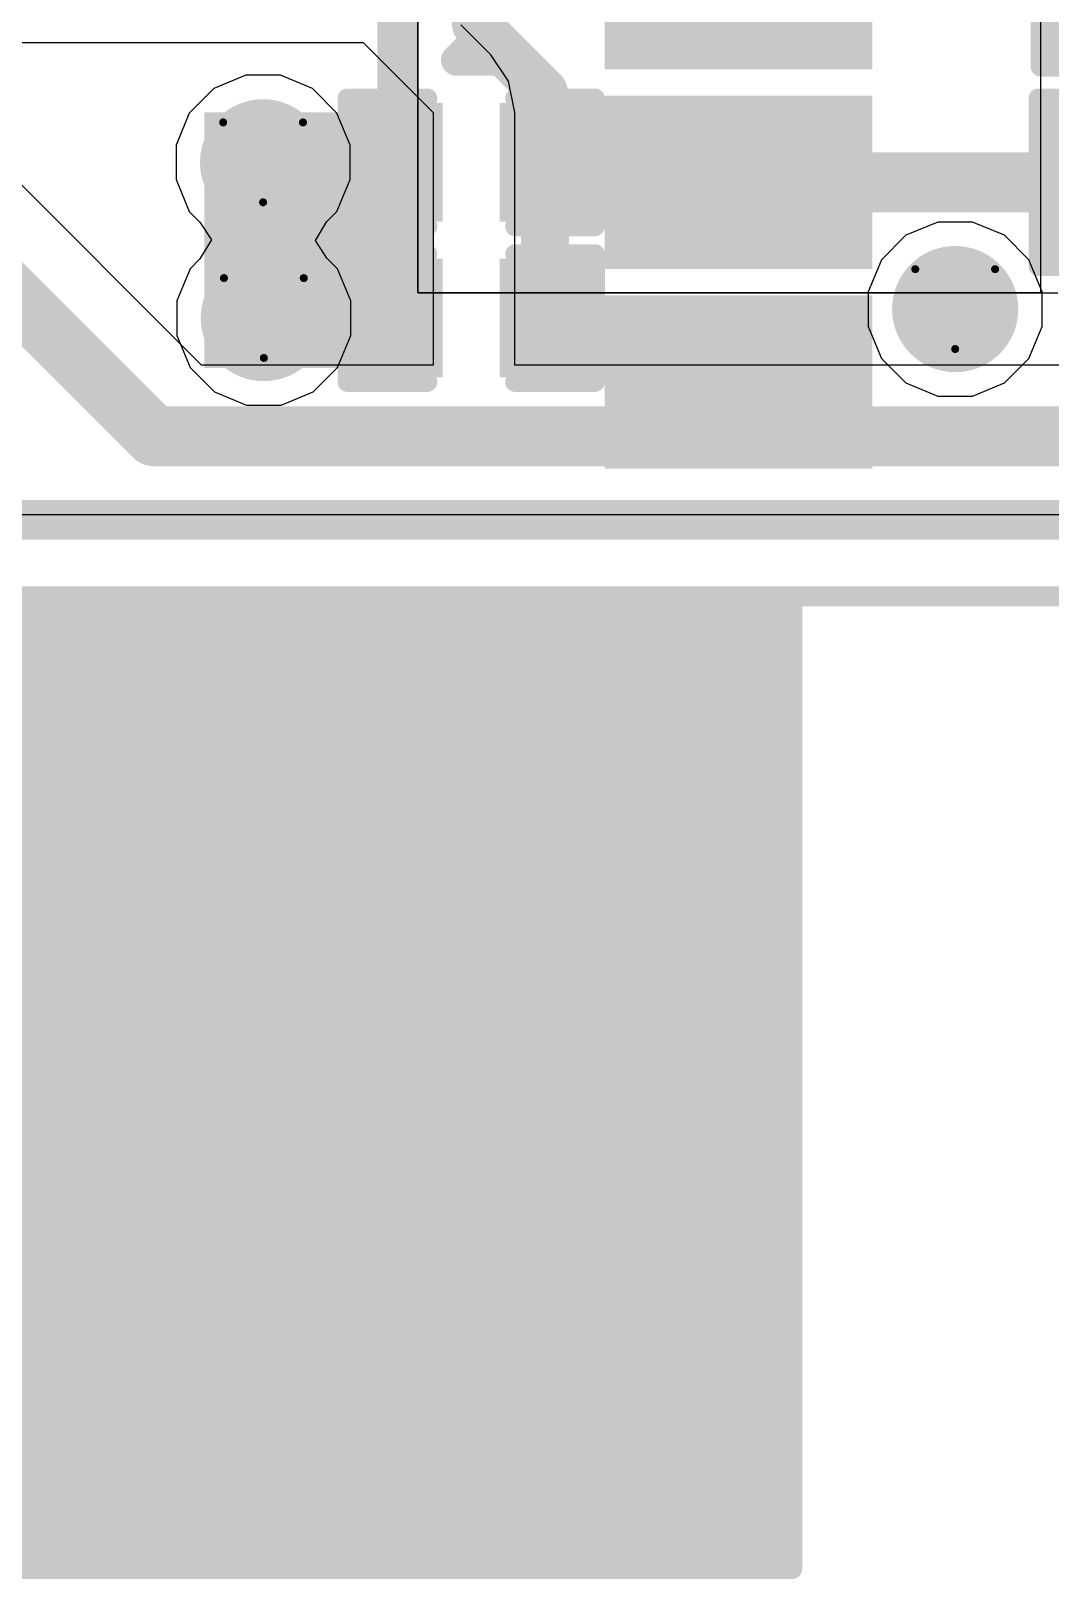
# Model space of a CAD drawing. Header units: inches. Extents: x -6 to 385, y -2 to 102.
# Drawn here: x 46.72 to 53.2, y 0.06 to 9.91 of the extents above; entities that cross this region are included whole.
import ezdxf

# ---------------------------------------------------------------- set-up
doc = ezdxf.new("R2010")
doc.units = ezdxf.units.IN
for name, color, linetype in [('Board outline', 216, 'Continuous'), ('Bottom Layer', 5, 'Continuous'), ('Bottom Overlay', 54, 'Continuous'), ('Bottom Paste', 16, 'Continuous'), ('Bottom Solder', 6, 'Continuous'), ('Drill Drawing', 1, 'Continuous'), ('Keep-Out Layer', 6, 'Continuous'), ('Layer 1', 16, 'Continuous'), ('Layer 2', 76, 'Continuous'), ('Top Layer', 1, 'Continuous'), ('Top Overlay', 2, 'Continuous'), ('Top Paste', 8, 'Continuous'), ('Top Solder', 216, 'Continuous'), ('Via Holes', 16, 'Continuous')]:
    doc.layers.add(name, color=color, linetype=linetype)

# ---------------------------------------------------------------- blocks, each defined once
blk = doc.blocks.new('FH12_40S_0_5SH_55__4')
at = {"layer": 'Top Overlay'}
for points in [[(-9.78039954, 2.4892, 0.1999996, 0.1999996, 0), (-9.93279954, 2.6416, 0.1999996, 0.1999996, 0)], [(-9.62799954, 2.6416, 0.1999996, 0.1999996, 0), (-9.93279954, 2.6416, 0.1999996, 0.1999996, 0)], [(-9.62799954, 2.6416, 0.1999996, 0.1999996, 0), (-9.78039954, 2.4892, 0.1999996, 0.1999996, 0)]]:
    blk.add_lwpolyline(points, format="xyseb", dxfattribs=at)
for points in [[(-9.982799439999999, 2.6416, 0.0999998, 0.0999998, 1), (-9.88279964, 2.6416, 0.0999998, 0.0999998, 1)], [(-9.982799439999999, 2.6416, 0.0999998, 0.0999998, 1), (-9.88279964, 2.6416, 0.0999998, 0.0999998, 1)], [(-9.67799944, 2.6416, 0.0999998, 0.0999998, 1), (-9.57799964, 2.6416, 0.0999998, 0.0999998, 1)], [(-9.67799944, 2.6416, 0.0999998, 0.0999998, 1), (-9.57799964, 2.6416, 0.0999998, 0.0999998, 1)], [(-9.83039944, 2.4892, 0.0999998, 0.0999998, 1), (-9.73039964, 2.4892, 0.0999998, 0.0999998, 1)], [(-9.83039944, 2.4892, 0.0999998, 0.0999998, 1), (-9.73039964, 2.4892, 0.0999998, 0.0999998, 1)]]:
    blk.add_lwpolyline(points, format="xyseb", close=True, dxfattribs=at)
blk = doc.blocks.new('C___0402_47')
at = {"layer": 'Top Layer'}
for points in [[(-0.6985, -0.3175), (-0.6985, 0.3175), (-0.2412999999999999, 0.3175), (-0.2413, -0.3175)], [(0.2412999999999999, -0.3175), (0.2413, 0.3175), (0.6985, 0.3175), (0.6985, -0.3175)]]:
    blk.add_hatch(color=1, dxfattribs=at).paths.add_polyline_path(points)
at = {"layer": 'Top Paste'}
for points in [[(-0.6985, -0.3175), (-0.6985, 0.3175), (-0.2412999999999999, 0.3175), (-0.2413, -0.3175)], [(0.2412999999999999, -0.3175), (0.2413, 0.3175), (0.6985, 0.3175), (0.6985, -0.3175)]]:
    blk.add_hatch(color=8, dxfattribs=at).paths.add_polyline_path(points)
at = {"layer": 'Top Solder'}
for points in [[(-0.7584998799999999, -0.37749988), (-0.7584998799999999, 0.37749988), (-0.18130012, 0.37749988), (-0.18130012, -0.37749988)], [(0.18130012, -0.37749988), (0.18130012, 0.37749988), (0.7584998799999999, 0.37749988), (0.7584998799999999, -0.37749988)]]:
    blk.add_hatch(color=216, dxfattribs=at).paths.add_polyline_path(points)
at = {"layer": 'Top Overlay'}
for points in [[(-0.7874, 0.4064, 0.127, 0.127, 0), (-0.7874, -0.4064, 0.127, 0.127, 0)], [(-0.2794, 0.4064, 0.127, 0.127, 0), (-0.7874, 0.4064, 0.127, 0.127, 0)], [(0.7874, 0.4064, 0.127, 0.127, 0), (0.2794, 0.4064, 0.127, 0.127, 0)], [(0.7874, 0.4064, 0.127, 0.127, 0), (0.7874, -0.4064, 0.127, 0.127, 0)], [(-0.2794, -0.4064, 0.127, 0.127, 0), (-0.7874, -0.4064, 0.127, 0.127, 0)], [(0.7874, -0.4064, 0.127, 0.127, 0), (0.2794, -0.4064, 0.127, 0.127, 0)]]:
    blk.add_lwpolyline(points, format="xyseb", dxfattribs=at)
for points in [[(-0.8191499999999999, 0.4064, 0.0635, 0.0635, 1), (-0.7556499999999999, 0.4064, 0.0635, 0.0635, 1)], [(-0.8191499999999999, 0.4064, 0.0635, 0.0635, 1), (-0.7556499999999999, 0.4064, 0.0635, 0.0635, 1)], [(-0.31115, 0.4064, 0.0635, 0.0635, 1), (-0.24765, 0.4064, 0.0635, 0.0635, 1)], [(0.24765, 0.4064, 0.0635, 0.0635, 1), (0.31115, 0.4064, 0.0635, 0.0635, 1)], [(0.7556499999999999, 0.4064, 0.0635, 0.0635, 1), (0.8191499999999999, 0.4064, 0.0635, 0.0635, 1)], [(0.7556499999999999, 0.4064, 0.0635, 0.0635, 1), (0.8191499999999999, 0.4064, 0.0635, 0.0635, 1)], [(-0.8191499999999999, -0.4064, 0.0635, 0.0635, 1), (-0.7556499999999999, -0.4064, 0.0635, 0.0635, 1)], [(-0.8191499999999999, -0.4064, 0.0635, 0.0635, 1), (-0.7556499999999999, -0.4064, 0.0635, 0.0635, 1)], [(-0.31115, -0.4064, 0.0635, 0.0635, 1), (-0.24765, -0.4064, 0.0635, 0.0635, 1)], [(0.24765, -0.4064, 0.0635, 0.0635, 1), (0.31115, -0.4064, 0.0635, 0.0635, 1)], [(0.7556499999999999, -0.4064, 0.0635, 0.0635, 1), (0.8191499999999999, -0.4064, 0.0635, 0.0635, 1)], [(0.7556499999999999, -0.4064, 0.0635, 0.0635, 1), (0.8191499999999999, -0.4064, 0.0635, 0.0635, 1)]]:
    blk.add_lwpolyline(points, format="xyseb", close=True, dxfattribs=at)
blk = doc.blocks.new('C___0402_48')
at = {"layer": 'Top Layer'}
for points in [[(-0.6985, -0.3175), (-0.6985, 0.3175), (-0.2412999999999999, 0.3175), (-0.2413, -0.3175)], [(0.2412999999999999, -0.3175), (0.2413, 0.3175), (0.6985, 0.3175), (0.6985, -0.3175)]]:
    blk.add_hatch(color=1, dxfattribs=at).paths.add_polyline_path(points)
at = {"layer": 'Top Paste'}
for points in [[(-0.6985, -0.3175), (-0.6985, 0.3175), (-0.2412999999999999, 0.3175), (-0.2413, -0.3175)], [(0.2412999999999999, -0.3175), (0.2413, 0.3175), (0.6985, 0.3175), (0.6985, -0.3175)]]:
    blk.add_hatch(color=8, dxfattribs=at).paths.add_polyline_path(points)
at = {"layer": 'Top Solder'}
for points in [[(-0.7584998799999999, -0.37749988), (-0.7584998799999999, 0.37749988), (-0.18130012, 0.37749988), (-0.18130012, -0.37749988)], [(0.18130012, -0.37749988), (0.18130012, 0.37749988), (0.7584998799999999, 0.37749988), (0.7584998799999999, -0.37749988)]]:
    blk.add_hatch(color=216, dxfattribs=at).paths.add_polyline_path(points)
at = {"layer": 'Top Overlay'}
for points in [[(-0.2794, 0.4064, 0.127, 0.127, 0), (-0.7874, 0.4064, 0.127, 0.127, 0)], [(-0.7874, 0.4064, 0.127, 0.127, 0), (-0.7874, -0.4064, 0.127, 0.127, 0)], [(0.7874, 0.4064, 0.127, 0.127, 0), (0.2794, 0.4064, 0.127, 0.127, 0)], [(0.7874, 0.4064, 0.127, 0.127, 0), (0.7874, -0.4064, 0.127, 0.127, 0)], [(-0.2794, -0.4064, 0.127, 0.127, 0), (-0.7874, -0.4064, 0.127, 0.127, 0)], [(0.7874, -0.4064, 0.127, 0.127, 0), (0.2794, -0.4064, 0.127, 0.127, 0)]]:
    blk.add_lwpolyline(points, format="xyseb", dxfattribs=at)
for points in [[(-0.8191499999999999, 0.4064, 0.0635, 0.0635, 1), (-0.7556499999999999, 0.4064, 0.0635, 0.0635, 1)], [(-0.8191499999999999, 0.4064, 0.0635, 0.0635, 1), (-0.7556499999999999, 0.4064, 0.0635, 0.0635, 1)], [(-0.31115, 0.4064, 0.0635, 0.0635, 1), (-0.24765, 0.4064, 0.0635, 0.0635, 1)], [(0.24765, 0.4064, 0.0635, 0.0635, 1), (0.31115, 0.4064, 0.0635, 0.0635, 1)], [(0.7556499999999999, 0.4064, 0.0635, 0.0635, 1), (0.8191499999999999, 0.4064, 0.0635, 0.0635, 1)], [(0.7556499999999999, 0.4064, 0.0635, 0.0635, 1), (0.8191499999999999, 0.4064, 0.0635, 0.0635, 1)], [(-0.8191499999999999, -0.4064, 0.0635, 0.0635, 1), (-0.7556499999999999, -0.4064, 0.0635, 0.0635, 1)], [(-0.8191499999999999, -0.4064, 0.0635, 0.0635, 1), (-0.7556499999999999, -0.4064, 0.0635, 0.0635, 1)], [(-0.31115, -0.4064, 0.0635, 0.0635, 1), (-0.24765, -0.4064, 0.0635, 0.0635, 1)], [(0.24765, -0.4064, 0.0635, 0.0635, 1), (0.31115, -0.4064, 0.0635, 0.0635, 1)], [(0.7556499999999999, -0.4064, 0.0635, 0.0635, 1), (0.8191499999999999, -0.4064, 0.0635, 0.0635, 1)], [(0.7556499999999999, -0.4064, 0.0635, 0.0635, 1), (0.8191499999999999, -0.4064, 0.0635, 0.0635, 1)]]:
    blk.add_lwpolyline(points, format="xyseb", close=True, dxfattribs=at)
blk = doc.blocks.new('38_SMD_M______B_80')
at = {"layer": 'Bottom Layer'}
for points in [[(8.00000051, -5.88999965), (9.500000049999999, -5.88999965), (9.500000049999999, -6.790000389999999), (8.00000051, -6.790000389999999)], [(8.00000051, -7.15999965), (9.500000049999999, -7.15999965), (9.500000049999999, -8.060000389999999), (8.00000051, -8.060000389999999)], [(8.00000051, -8.42999965), (9.500000049999999, -8.42999965), (9.500000049999999, -9.330000389999999), (8.00000051, -9.330000389999999)]]:
    blk.add_hatch(color=5, dxfattribs=at).paths.add_polyline_path(points)
at = {"layer": 'Bottom Overlay'}
for points in [[(4.52118222, -13.20791618), (4.52118222, -15.74791618), (5.054582219999999, -15.74791618), (5.054582219999999, -13.20791618)], [(4.52120254, -13.7414), (7.06120254, -13.7414), (7.06120254, -13.208), (4.52120254, -13.208)], [(6.52779492, -13.20791618), (6.52779492, -15.74791618), (7.06119492, -15.74791618), (7.06119492, -13.20791618)], [(2.51458222, -15.74799492), (5.054582219999999, -15.74799492), (5.054582219999999, -15.21459492), (2.51458222, -15.21459492)]]:
    blk.add_hatch(color=54, dxfattribs=at).paths.add_polyline_path(points)
at = {"layer": 'Bottom Paste'}
for points in [[(8.00000051, -5.88999965), (9.500000049999999, -5.88999965), (9.500000049999999, -6.790000389999999), (8.00000051, -6.790000389999999)], [(8.00000051, -7.15999965), (9.500000049999999, -7.15999965), (9.500000049999999, -8.060000389999999), (8.00000051, -8.060000389999999)], [(8.00000051, -8.42999965), (9.500000049999999, -8.42999965), (9.500000049999999, -9.330000389999999), (8.00000051, -9.330000389999999)]]:
    blk.add_hatch(color=16, dxfattribs=at).paths.add_polyline_path(points)
at = {"layer": 'Bottom Solder'}
for points in [[(7.89840051, -5.78839965), (9.601600049999998, -5.78839965), (9.601600049999998, -6.89160039), (7.89840051, -6.89160039)], [(7.89840051, -7.058399649999999), (9.601600049999998, -7.058399649999999), (9.601600049999998, -8.161600389999998), (7.89840051, -8.161600389999998)], [(7.89840051, -8.32839965), (9.601600049999998, -8.32839965), (9.601600049999998, -9.43160039), (7.89840051, -9.43160039)]]:
    blk.add_hatch(color=6, dxfattribs=at).paths.add_polyline_path(points)
at = {"layer": 'Keep-Out Layer'}
blk.add_hatch(color=6, dxfattribs=at).paths.add_polyline_path([(-9.04242032, -16.38299492), (9.04237968, -16.38299492), (9.04237968, -10.28699492), (-9.04242032, -10.28699492)])
at = {"layer": 'Bottom Overlay'}
for points in [[(-9.0956003, -10.24400034, 0.127, 0.127, 0), (9.08580606, -10.24400288, 0.127, 0.127, 0)], [(9.091000359999999, -10.24400288, 0.127, 0.127, 0), (9.09100544, -16.43400066, 0.127, 0.127, 0)], [(-9.0956003, -16.43400066, 0.127, 0.127, 0), (9.09100544, -16.43400066, 0.127, 0.127, 0)]]:
    blk.add_lwpolyline(points, format="xyseb", dxfattribs=at)
for points in [[(9.05405606, -10.24400288, 0.0635, 0.0635, 1), (9.11755606, -10.24400288, 0.0635, 0.0635, 1)], [(9.05925036, -10.24400288, 0.0635, 0.0635, 1), (9.12275036, -10.24400288, 0.0635, 0.0635, 1)], [(9.05925544, -16.43400066, 0.0635, 0.0635, 1), (9.12275544, -16.43400066, 0.0635, 0.0635, 1)], [(9.05925544, -16.43400066, 0.0635, 0.0635, 1), (9.12275544, -16.43400066, 0.0635, 0.0635, 1)]]:
    blk.add_lwpolyline(points, format="xyseb", close=True, dxfattribs=at)
blk = doc.blocks.new('R___0603_B_99')
at = {"layer": 'Bottom Layer'}
for points in [[(-1.143, -0.4445), (-1.143, 0.4445), (-0.3809999999999999, 0.4445), (-0.3809999999999999, -0.4445)], [(0.3809999999999999, -0.4445), (0.3809999999999999, 0.4445), (1.143, 0.4445), (1.143, -0.4445)]]:
    blk.add_hatch(color=5, dxfattribs=at).paths.add_polyline_path(points)
at = {"layer": 'Bottom Paste'}
for points in [[(-1.143, -0.4445), (-1.143, 0.4445), (-0.3809999999999999, 0.4445), (-0.3809999999999999, -0.4445)], [(0.3809999999999999, -0.4445), (0.3809999999999999, 0.4445), (1.143, 0.4445), (1.143, -0.4445)]]:
    blk.add_hatch(color=16, dxfattribs=at).paths.add_polyline_path(points)
at = {"layer": 'Bottom Solder'}
for points in [[(-1.2446, -0.5460999999999999), (-1.2446, 0.5460999999999999), (-0.2794, 0.5460999999999999), (-0.2794, -0.5460999999999999)], [(0.2794, -0.5460999999999999), (0.2794, 0.5460999999999999), (1.2446, 0.5460999999999999), (1.2446, -0.5460999999999999)]]:
    blk.add_hatch(color=6, dxfattribs=at).paths.add_polyline_path(points)
at = {"layer": 'Bottom Overlay'}
for points in [[(-1.2192, 0.5334, 0.127, 0.127, 0), (1.2192, 0.5334, 0.127, 0.127, 0)], [(-1.2192, -0.5334, 0.127, 0.127, 0), (-1.2192, 0.5334, 0.127, 0.127, 0)], [(1.2192, -0.5334, 0.127, 0.127, 0), (1.2192, 0.5334, 0.127, 0.127, 0)], [(-1.2192, -0.5334, 0.127, 0.127, 0), (1.2192, -0.5334, 0.127, 0.127, 0)]]:
    blk.add_lwpolyline(points, format="xyseb", dxfattribs=at)
for points in [[(-1.25095, 0.5334, 0.0635, 0.0635, 1), (-1.18745, 0.5334, 0.0635, 0.0635, 1)], [(-1.25095, 0.5334, 0.0635, 0.0635, 1), (-1.18745, 0.5334, 0.0635, 0.0635, 1)], [(1.18745, 0.5334, 0.0635, 0.0635, 1), (1.25095, 0.5334, 0.0635, 0.0635, 1)], [(1.18745, 0.5334, 0.0635, 0.0635, 1), (1.25095, 0.5334, 0.0635, 0.0635, 1)], [(-1.25095, -0.5334, 0.0635, 0.0635, 1), (-1.18745, -0.5334, 0.0635, 0.0635, 1)], [(-1.25095, -0.5334, 0.0635, 0.0635, 1), (-1.18745, -0.5334, 0.0635, 0.0635, 1)], [(1.18745, -0.5334, 0.0635, 0.0635, 1), (1.25095, -0.5334, 0.0635, 0.0635, 1)], [(1.18745, -0.5334, 0.0635, 0.0635, 1), (1.25095, -0.5334, 0.0635, 0.0635, 1)]]:
    blk.add_lwpolyline(points, format="xyseb", close=True, dxfattribs=at)
blk = doc.blocks.new('R___0603_B_106')
at = {"layer": 'Bottom Layer'}
for points in [[(-1.143, -0.4445), (-1.143, 0.4445), (-0.3809999999999999, 0.4445), (-0.3809999999999999, -0.4445)], [(0.3809999999999999, -0.4445), (0.3809999999999999, 0.4445), (1.143, 0.4445), (1.143, -0.4445)]]:
    blk.add_hatch(color=5, dxfattribs=at).paths.add_polyline_path(points)
at = {"layer": 'Bottom Paste'}
for points in [[(-1.143, -0.4445), (-1.143, 0.4445), (-0.3809999999999999, 0.4445), (-0.3809999999999999, -0.4445)], [(0.3809999999999999, -0.4445), (0.3809999999999999, 0.4445), (1.143, 0.4445), (1.143, -0.4445)]]:
    blk.add_hatch(color=16, dxfattribs=at).paths.add_polyline_path(points)
at = {"layer": 'Bottom Solder'}
for points in [[(-1.2446, -0.5460999999999999), (-1.2446, 0.5460999999999999), (-0.2794, 0.5460999999999999), (-0.2794, -0.5460999999999999)], [(0.2794, -0.5460999999999999), (0.2794, 0.5460999999999999), (1.2446, 0.5460999999999999), (1.2446, -0.5460999999999999)]]:
    blk.add_hatch(color=6, dxfattribs=at).paths.add_polyline_path(points)
at = {"layer": 'Bottom Overlay'}
for points in [[(-1.2192, -0.5334, 0.127, 0.127, 0), (-1.2192, 0.5334, 0.127, 0.127, 0)], [(-1.2192, 0.5334, 0.127, 0.127, 0), (1.2192, 0.5334, 0.127, 0.127, 0)], [(1.2192, -0.5334, 0.127, 0.127, 0), (1.2192, 0.5334, 0.127, 0.127, 0)], [(-1.2192, -0.5334, 0.127, 0.127, 0), (1.2192, -0.5334, 0.127, 0.127, 0)]]:
    blk.add_lwpolyline(points, format="xyseb", dxfattribs=at)
for points in [[(-1.25095, 0.5334, 0.0635, 0.0635, 1), (-1.18745, 0.5334, 0.0635, 0.0635, 1)], [(-1.25095, 0.5334, 0.0635, 0.0635, 1), (-1.18745, 0.5334, 0.0635, 0.0635, 1)], [(1.18745, 0.5334, 0.0635, 0.0635, 1), (1.25095, 0.5334, 0.0635, 0.0635, 1)], [(1.18745, 0.5334, 0.0635, 0.0635, 1), (1.25095, 0.5334, 0.0635, 0.0635, 1)], [(-1.25095, -0.5334, 0.0635, 0.0635, 1), (-1.18745, -0.5334, 0.0635, 0.0635, 1)], [(-1.25095, -0.5334, 0.0635, 0.0635, 1), (-1.18745, -0.5334, 0.0635, 0.0635, 1)], [(1.18745, -0.5334, 0.0635, 0.0635, 1), (1.25095, -0.5334, 0.0635, 0.0635, 1)], [(1.18745, -0.5334, 0.0635, 0.0635, 1), (1.25095, -0.5334, 0.0635, 0.0635, 1)]]:
    blk.add_lwpolyline(points, format="xyseb", close=True, dxfattribs=at)

msp = doc.modelspace()

# ---------------------------------------------------------------- hatches: boundary and pattern name
at = {"layer": 'Bottom Layer'}
h = msp.add_hatch(color=5, dxfattribs=at)
edge = h.paths.add_edge_path()
edge.add_arc((48.19335548, 9.077081159999999), 0.2999994, 0, 360)
h = msp.add_hatch(color=5, dxfattribs=at)
edge = h.paths.add_edge_path()
edge.add_arc((48.19828816, 8.086399879999998), 0.2999994, 0, 360)
h = msp.add_hatch(color=5, dxfattribs=at)
edge = h.paths.add_edge_path()
edge.add_arc((52.59819299999999, 8.1432654), 0.2999994, 0, 360)
at = {"layer": 'Bottom Solder'}
h = msp.add_hatch(color=6, dxfattribs=at)
edge = h.paths.add_edge_path()
edge.add_arc((48.19335548, 9.077081159999999), 0.4015993999999999, 0, 360)
h = msp.add_hatch(color=6, dxfattribs=at)
edge = h.paths.add_edge_path()
edge.add_arc((48.19828816, 8.086399879999998), 0.4015993999999999, 0, 360)
h = msp.add_hatch(color=6, dxfattribs=at)
edge = h.paths.add_edge_path()
edge.add_arc((52.59819299999999, 8.1432654), 0.4015993999999999, 0, 360)
at = {"layer": 'Layer 1'}
h = msp.add_hatch(color=16, dxfattribs=at)
edge = h.paths.add_edge_path()
edge.add_arc((48.19335548, 9.077081159999999), 0.2999994, 0, 360)
h = msp.add_hatch(color=16, dxfattribs=at)
edge = h.paths.add_edge_path()
edge.add_arc((48.19828816, 8.086399879999998), 0.2999994, 0, 360)
h = msp.add_hatch(color=16, dxfattribs=at)
edge = h.paths.add_edge_path()
edge.add_arc((52.59819299999999, 8.1432654), 0.2999994, 0, 360)
at = {"layer": 'Layer 2'}
h = msp.add_hatch(color=76, dxfattribs=at)
edge = h.paths.add_edge_path()
edge.add_arc((48.19335548, 9.077081159999999), 0.2999994, 0, 360)
h = msp.add_hatch(color=76, dxfattribs=at)
edge = h.paths.add_edge_path()
edge.add_arc((48.19828816, 8.086399879999998), 0.2999994, 0, 360)
h = msp.add_hatch(color=76, dxfattribs=at)
edge = h.paths.add_edge_path()
edge.add_arc((52.59819299999999, 8.1432654), 0.2999994, 0, 360)
at = {"layer": 'Top Layer'}
msp.add_hatch(color=1, dxfattribs=at).paths.add_polyline_path([(47.8191322, 7.768899879999999), (49.276889, 7.768899879999999), (49.276889, 9.39449988), (47.8191322, 9.39449988)])
h = msp.add_hatch(color=1, dxfattribs=at)
edge = h.paths.add_edge_path()
edge.add_arc((48.19335548, 9.077081159999999), 0.2999994, 0, 360)
h = msp.add_hatch(color=1, dxfattribs=at)
edge = h.paths.add_edge_path()
edge.add_arc((48.19828816, 8.086399879999998), 0.2999994, 0, 360)
h = msp.add_hatch(color=1, dxfattribs=at)
edge = h.paths.add_edge_path()
edge.add_arc((52.59819299999999, 8.1432654), 0.2999994, 0, 360)
at = {"layer": 'Top Solder'}
h = msp.add_hatch(color=216, dxfattribs=at)
edge = h.paths.add_edge_path()
edge.add_arc((48.19335548, 9.077081159999999), 0.4015993999999999, 0, 360)
h = msp.add_hatch(color=216, dxfattribs=at)
edge = h.paths.add_edge_path()
edge.add_arc((48.19828816, 8.086399879999998), 0.4015993999999999, 0, 360)
h = msp.add_hatch(color=216, dxfattribs=at)
edge = h.paths.add_edge_path()
edge.add_arc((52.59819299999999, 8.1432654), 0.4015993999999999, 0, 360)
at = {"layer": 'Via Holes'}
h = msp.add_hatch(color=7, dxfattribs=at)
edge = h.paths.add_edge_path()
edge.add_arc((48.19335548, 9.077081159999999), 0.1499997, 0, 360)
h = msp.add_hatch(color=7, dxfattribs=at)
edge = h.paths.add_edge_path()
edge.add_arc((52.59819299999999, 8.1432654), 0.1499997, 0, 360)
h = msp.add_hatch(color=7, dxfattribs=at)
edge = h.paths.add_edge_path()
edge.add_arc((48.19828816, 8.086399879999998), 0.1499997, 0, 360)

# ---------------------------------------------------------------- linework, layer by layer
at = {"layer": 'Board outline'}
msp.add_lwpolyline([(23.37439826, 6.31599956, 0.127, 0.127, 0), (61.56100463999999, 6.31599956, 0.127, 0.127, 0)], format="xyseb", dxfattribs=at)
at = {"layer": 'Bottom Layer'}
for p, q in [((49.17920059999999, 8.24600078), (49.17920059999999, 26.50975902)), ((53.14199684, 26.50975902), (53.14199684, 8.24600078)), ((49.17920059999999, 11.79738814), (49.17920059999999, 8.24600078)), ((48.08315758, 9.631080560000001), (47.87954102, 9.54673986)), ((48.30355338, 9.631080560000001), (48.08315758, 9.631080560000001)), ((48.50716994, 9.54673986), (48.30355338, 9.631080560000001)), ((47.87954102, 9.54673986), (47.72369678, 9.39089562)), ((48.66301418, 9.39089562), (48.50716994, 9.54673986)), ((47.72369678, 9.39089562), (47.63935608, 9.18727906)), ((48.74735488, 9.18727906), (48.66301418, 9.39089562)), ((47.63935608, 9.18727906), (47.63935608, 8.96688326)), ((48.74735488, 8.96688326), (48.74735488, 9.18727906)), ((47.63935608, 8.96688326), (47.72369678, 8.763266699999999)), ((48.66301418, 8.763266699999999), (48.74735488, 8.96688326)), ((47.72369678, 8.763266699999999), (47.7915351, 8.695428380000001)), ((47.7915351, 8.695428380000001), (47.86553292, 8.58445832)), ((48.52611072, 8.57902272), (48.60010853999999, 8.700361059999999)), ((48.60010853999999, 8.700361059999999), (48.66301418, 8.763266699999999)), ((47.86553292, 8.58445832), (47.7915351, 8.463119979999998)), ((48.60010853999999, 8.46805266), (48.52611072, 8.57902272)), ((47.72862946, 8.40021434), (47.64428875999999, 8.19659778)), ((47.7915351, 8.463119979999998), (47.72862946, 8.40021434)), ((48.66794685999999, 8.40021434), (48.60010853999999, 8.46805266)), ((48.75228756, 8.19659778), (48.66794685999999, 8.40021434)), ((47.64428875999999, 8.19659778), (47.64428875999999, 7.97620198)), ((48.75228756, 7.97620198), (48.75228756, 8.19659778)), ((53.14199684, 8.24600078), (49.17920059999999, 8.24600078)), ((49.17920059999999, 8.24600078), (53.07388928, 8.24600078)), ((53.07388928, 8.24600078), (53.14199176, 8.245998239999999)), ((53.14199176, 8.245998239999999), (53.14199429999999, 8.245995699999998)), ((53.14199429999999, 8.245995699999998), (53.25169436, 8.245995699999998)), ((47.64428875999999, 7.97620198), (47.72862946, 7.77258542)), ((48.66794685999999, 7.77258542), (48.75228756, 7.97620198)), ((47.72862946, 7.77258542), (47.88447369999999, 7.61674118)), ((48.51210262, 7.61674118), (48.66794685999999, 7.77258542)), ((47.88447369999999, 7.61674118), (48.08809025999999, 7.53240048)), ((48.30848606, 7.53240048), (48.51210262, 7.61674118)), ((48.08809025999999, 7.53240048), (48.30848606, 7.53240048)), ((55.15444137999999, 6.833938579999999), (32.96077482, 6.833938579999999))]:
    msp.add_line(p, q, dxfattribs=at)
for points in [[(51.21999915999999, 8.94999988, 0.3809999999999999, 0.3809999999999999, 0), (51.2200398, 8.95004052, 0.3809999999999999, 0.3809999999999999, 0)], [(51.2200398, 8.95004052, 0.3809999999999999, 0.3809999999999999, 0), (52.3418435, 8.95004052, 0.3809999999999999, 0.3809999999999999, 0)], [(52.3418435, 8.95004052, 0.3809999999999999, 0.3809999999999999, 0), (53.58611583999999, 8.95004052, 0.3809999999999999, 0.3809999999999999, 0)], [(52.3418435, 8.95004052, 0.3809999999999999, 0.3809999999999999, 0), (52.75575935999999, 8.95004052, 0.3809999999999999, 0.3809999999999999, 0)], [(52.75575935999999, 8.95004052, 0.3809999999999999, 0.3809999999999999, 0), (52.75579999999999, 8.95008116, 0.3809999999999999, 0.3809999999999999, 0)]]:
    msp.add_lwpolyline(points, format="xyseb", dxfattribs=at)
for points in [[(51.12474915999999, 8.94999988, 0.1905, 0.1905, 1), (51.31524916, 8.94999988, 0.1905, 0.1905, 1)], [(51.12478979999999, 8.95004052, 0.1905, 0.1905, 1), (51.3152898, 8.95004052, 0.1905, 0.1905, 1)], [(51.12478979999999, 8.95004052, 0.1905, 0.1905, 1), (51.3152898, 8.95004052, 0.1905, 0.1905, 1)], [(52.2465935, 8.95004052, 0.1905, 0.1905, 1), (52.43709349999999, 8.95004052, 0.1905, 0.1905, 1)], [(52.2465935, 8.95004052, 0.1905, 0.1905, 1), (52.43709349999999, 8.95004052, 0.1905, 0.1905, 1)], [(52.2465935, 8.95004052, 0.1905, 0.1905, 1), (52.43709349999999, 8.95004052, 0.1905, 0.1905, 1)], [(52.66050936, 8.95004052, 0.1905, 0.1905, 1), (52.85100936, 8.95004052, 0.1905, 0.1905, 1)], [(52.66050936, 8.95004052, 0.1905, 0.1905, 1), (52.85100936, 8.95004052, 0.1905, 0.1905, 1)], [(52.66054999999999, 8.95008116, 0.1905, 0.1905, 1), (52.85105, 8.95008116, 0.1905, 0.1905, 1)]]:
    msp.add_lwpolyline(points, format="xyseb", close=True, dxfattribs=at)
at = {"layer": 'Drill Drawing'}
for points in [[(47.93935548, 9.33108116, 0.0508, 0.0508, 0), (48.44735548, 9.33108116, 0.0508, 0.0508, 0)], [(47.93935548, 9.33108116, 0.0508, 0.0508, 0), (48.19335548, 8.82308116, 0.0508, 0.0508, 0)], [(48.19335548, 8.82308116, 0.0508, 0.0508, 0), (48.44735548, 9.33108116, 0.0508, 0.0508, 0)], [(52.344193, 8.397265399999998, 0.0508, 0.0508, 0), (52.852193, 8.397265399999998, 0.0508, 0.0508, 0)], [(52.344193, 8.397265399999998, 0.0508, 0.0508, 0), (52.59819299999999, 7.8892654, 0.0508, 0.0508, 0)], [(52.59819299999999, 7.8892654, 0.0508, 0.0508, 0), (52.852193, 8.397265399999998, 0.0508, 0.0508, 0)], [(47.94428816, 8.34039988, 0.0508, 0.0508, 0), (48.45228815999999, 8.34039988, 0.0508, 0.0508, 0)], [(47.94428816, 8.34039988, 0.0508, 0.0508, 0), (48.19828816, 7.832399879999999, 0.0508, 0.0508, 0)], [(48.19828816, 7.832399879999999, 0.0508, 0.0508, 0), (48.45228815999999, 8.34039988, 0.0508, 0.0508, 0)]]:
    msp.add_lwpolyline(points, format="xyseb", dxfattribs=at)
for points in [[(47.92665547999999, 9.33108116, 0.0254, 0.0254, 1), (47.95205548, 9.33108116, 0.0254, 0.0254, 1)], [(47.92665547999999, 9.33108116, 0.0254, 0.0254, 1), (47.95205548, 9.33108116, 0.0254, 0.0254, 1)], [(48.43465548, 9.33108116, 0.0254, 0.0254, 1), (48.46005548, 9.33108116, 0.0254, 0.0254, 1)], [(48.43465548, 9.33108116, 0.0254, 0.0254, 1), (48.46005548, 9.33108116, 0.0254, 0.0254, 1)], [(48.18065547999999, 8.82308116, 0.0254, 0.0254, 1), (48.20605548, 8.82308116, 0.0254, 0.0254, 1)], [(48.18065547999999, 8.82308116, 0.0254, 0.0254, 1), (48.20605548, 8.82308116, 0.0254, 0.0254, 1)], [(52.33149299999999, 8.397265399999998, 0.0254, 0.0254, 1), (52.35689299999999, 8.397265399999998, 0.0254, 0.0254, 1)], [(52.33149299999999, 8.397265399999998, 0.0254, 0.0254, 1), (52.35689299999999, 8.397265399999998, 0.0254, 0.0254, 1)], [(52.839493, 8.397265399999998, 0.0254, 0.0254, 1), (52.864893, 8.397265399999998, 0.0254, 0.0254, 1)], [(52.839493, 8.397265399999998, 0.0254, 0.0254, 1), (52.864893, 8.397265399999998, 0.0254, 0.0254, 1)], [(47.93158816, 8.34039988, 0.0254, 0.0254, 1), (47.95698815999999, 8.34039988, 0.0254, 0.0254, 1)], [(47.93158816, 8.34039988, 0.0254, 0.0254, 1), (47.95698815999999, 8.34039988, 0.0254, 0.0254, 1)], [(48.43958816, 8.34039988, 0.0254, 0.0254, 1), (48.46498816, 8.34039988, 0.0254, 0.0254, 1)], [(48.43958816, 8.34039988, 0.0254, 0.0254, 1), (48.46498816, 8.34039988, 0.0254, 0.0254, 1)], [(52.585493, 7.8892654, 0.0254, 0.0254, 1), (52.610893, 7.8892654, 0.0254, 0.0254, 1)], [(52.585493, 7.8892654, 0.0254, 0.0254, 1), (52.610893, 7.8892654, 0.0254, 0.0254, 1)], [(48.18558816, 7.832399879999999, 0.0254, 0.0254, 1), (48.21098815999999, 7.832399879999999, 0.0254, 0.0254, 1)], [(48.18558816, 7.832399879999999, 0.0254, 0.0254, 1), (48.21098815999999, 7.832399879999999, 0.0254, 0.0254, 1)]]:
    msp.add_lwpolyline(points, format="xyseb", close=True, dxfattribs=at)
at = {"layer": 'Layer 1'}
for p, q in [((48.08315758, 9.631080560000001), (47.87954102, 9.54673986)), ((48.30355338, 9.631080560000001), (48.08315758, 9.631080560000001)), ((48.50716994, 9.54673986), (48.30355338, 9.631080560000001)), ((47.87954102, 9.54673986), (47.72369678, 9.39089562)), ((48.66301418, 9.39089562), (48.50716994, 9.54673986)), ((47.72369678, 9.39089562), (47.63935608, 9.18727906)), ((48.74735488, 9.18727906), (48.66301418, 9.39089562)), ((47.63935608, 9.18727906), (47.63935608, 8.96688326)), ((48.74735488, 8.96688326), (48.74735488, 9.18727906)), ((47.63935608, 8.96688326), (47.72369678, 8.763266699999999)), ((48.66301418, 8.763266699999999), (48.74735488, 8.96688326)), ((47.72369678, 8.763266699999999), (47.7915351, 8.695428380000001)), ((47.7915351, 8.695428380000001), (47.86553292, 8.58445832)), ((48.52611072, 8.57902272), (48.60010853999999, 8.700361059999999)), ((48.60010853999999, 8.700361059999999), (48.66301418, 8.763266699999999)), ((47.86553292, 8.58445832), (47.7915351, 8.463119979999998)), ((48.60010853999999, 8.46805266), (48.52611072, 8.57902272)), ((47.72862946, 8.40021434), (47.64428875999999, 8.19659778)), ((47.7915351, 8.463119979999998), (47.72862946, 8.40021434)), ((48.66794685999999, 8.40021434), (48.60010853999999, 8.46805266)), ((48.75228756, 8.19659778), (48.66794685999999, 8.40021434)), ((47.64428875999999, 8.19659778), (47.64428875999999, 7.97620198)), ((48.75228756, 7.97620198), (48.75228756, 8.19659778)), ((47.64428875999999, 7.97620198), (47.72862946, 7.77258542)), ((48.66794685999999, 7.77258542), (48.75228756, 7.97620198)), ((47.72862946, 7.77258542), (47.88447369999999, 7.61674118)), ((48.51210262, 7.61674118), (48.66794685999999, 7.77258542)), ((47.88447369999999, 7.61674118), (48.08809025999999, 7.53240048)), ((48.30848606, 7.53240048), (48.51210262, 7.61674118)), ((48.08809025999999, 7.53240048), (48.30848606, 7.53240048)), ((61.56099193999999, 6.833938579999999), (23.37441096, 6.833938579999999))]:
    msp.add_line(p, q, dxfattribs=at)
at = {"layer": 'Layer 2'}
for p, q in [((52.4879951, 8.6972648), (52.28437853999999, 8.612924099999999)), ((52.7083909, 8.6972648), (52.4879951, 8.6972648)), ((52.91200746, 8.612924099999999), (52.7083909, 8.6972648)), ((52.28437853999999, 8.612924099999999), (52.1285343, 8.45707986)), ((53.06785169999999, 8.45707986), (52.91200746, 8.612924099999999)), ((52.1285343, 8.45707986), (52.04419359999999, 8.2534633)), ((53.1521924, 8.2534633), (53.06785169999999, 8.45707986)), ((52.04419359999999, 8.2534633), (52.04419359999999, 8.0330675)), ((53.1521924, 8.0330675), (53.1521924, 8.2534633)), ((52.04419359999999, 8.0330675), (52.1285343, 7.82945094)), ((53.06785169999999, 7.82945094), (53.1521924, 8.0330675)), ((52.1285343, 7.82945094), (52.28437853999999, 7.6736067)), ((52.91200746, 7.6736067), (53.06785169999999, 7.82945094)), ((52.28437853999999, 7.6736067), (52.4879951, 7.589265999999999)), ((52.4879951, 7.589265999999999), (52.7083909, 7.589265999999999)), ((52.7083909, 7.589265999999999), (52.91200746, 7.6736067)), ((61.56099193999999, 6.833938579999999), (46.0686404, 6.833938579999999))]:
    msp.add_line(p, q, dxfattribs=at)
at = {"layer": 'Top Layer'}
for p, q in [((49.64313668, 9.760747559999999), (49.4522887, 9.95159554)), ((32.55686656, 9.8402013), (48.83118758, 9.8402013)), ((48.83118758, 9.8402013), (49.276889, 9.39449988)), ((49.75541483999999, 9.59271386), (49.64313668, 9.760747559999999)), ((49.79484072, 9.39449988), (49.75541483999999, 9.59271386)), ((49.276889, 9.39449988), (49.276889, 7.786750999999999)), ((49.79484072, 7.786750999999999), (49.79484072, 9.39449988)), ((47.80128108, 7.786750999999999), (46.51095092, 9.077081159999999)), ((49.276889, 7.786750999999999), (47.80128108, 7.786750999999999)), ((54.3256724, 7.786750999999999), (49.79484072, 7.786750999999999))]:
    msp.add_line(p, q, dxfattribs=at)
for points in [[(49.048289, 8.403899879999999, 0.254, 0.254, 0), (49.048289, 10.7442, 0.254, 0.254, 0)], [(49.54829054, 9.957076859999999, 0.3048, 0.3048, 0), (49.54829054, 10.7442, 0.3048, 0.3048, 0)], [(49.54829054, 9.957076859999999, 0.3048, 0.3048, 0), (49.9801896, 9.5251778, 0.3048, 0.3048, 0)], [(49.9801896, 8.95789928, 0.3048, 0.3048, 0), (49.9801896, 9.5251778, 0.3048, 0.3048, 0)], [(49.988089, 8.94999988, 0.3048, 0.3048, 0), (49.988089, 9.0412316, 0.3048, 0.3048, 0)], [(49.9801896, 8.95789928, 0.3048, 0.3048, 0), (49.988089, 8.94999988, 0.3048, 0.3048, 0)], [(49.988089, 8.086399879999998, 0.3048, 0.3048, 0), (49.988089, 8.94999988, 0.3048, 0.3048, 0)], [(46.09821108, 8.73496348, 0.3809999999999999, 0.3809999999999999, 0), (47.49963068, 7.333543879999999, 0.3809999999999999, 0.3809999999999999, 0)], [(47.49963068, 7.333543879999999, 0.3809999999999999, 0.3809999999999999, 0), (54.51339871999999, 7.333543879999999, 0.3809999999999999, 0.3809999999999999, 0)], [(45.64972328, 6.80224192, 0.254, 0.254, 0), (56.78705432, 6.80224192, 0.254, 0.254, 0)]]:
    msp.add_lwpolyline(points, format="xyseb", dxfattribs=at)
for points in [[(49.47209054, 9.957076859999999, 0.1524, 0.1524, 1), (49.62449054, 9.957076859999999, 0.1524, 0.1524, 1)], [(49.47209054, 9.957076859999999, 0.1524, 0.1524, 1), (49.62449054, 9.957076859999999, 0.1524, 0.1524, 1)], [(49.9039896, 9.5251778, 0.1524, 0.1524, 1), (50.0563896, 9.5251778, 0.1524, 0.1524, 1)], [(49.9039896, 9.5251778, 0.1524, 0.1524, 1), (50.0563896, 9.5251778, 0.1524, 0.1524, 1)], [(49.911889, 9.0412316, 0.1524, 0.1524, 1), (50.064289, 9.0412316, 0.1524, 0.1524, 1)], [(49.9039896, 8.95789928, 0.1524, 0.1524, 1), (50.0563896, 8.95789928, 0.1524, 0.1524, 1)], [(49.9039896, 8.95789928, 0.1524, 0.1524, 1), (50.0563896, 8.95789928, 0.1524, 0.1524, 1)], [(49.911889, 8.94999988, 0.1524, 0.1524, 1), (50.064289, 8.94999988, 0.1524, 0.1524, 1)], [(49.911889, 8.94999988, 0.1524, 0.1524, 1), (50.064289, 8.94999988, 0.1524, 0.1524, 1)], [(49.911889, 8.94999988, 0.1524, 0.1524, 1), (50.064289, 8.94999988, 0.1524, 0.1524, 1)], [(48.984789, 8.403899879999999, 0.127, 0.127, 1), (49.11178899999999, 8.403899879999999, 0.127, 0.127, 1)], [(49.911889, 8.086399879999998, 0.1524, 0.1524, 1), (50.064289, 8.086399879999998, 0.1524, 0.1524, 1)], [(47.40438068, 7.333543879999999, 0.1905, 0.1905, 1), (47.59488068, 7.333543879999999, 0.1905, 0.1905, 1)], [(47.40438068, 7.333543879999999, 0.1905, 0.1905, 1), (47.59488068, 7.333543879999999, 0.1905, 0.1905, 1)]]:
    msp.add_lwpolyline(points, format="xyseb", close=True, dxfattribs=at)

# ---------------------------------------------------------------- block references
for name, p in [('38_SMD_M______B_80', (42.46999888, 16.5599999)), ('R___0603_B_106', (54.36119684, 10.21999988)), ('R___0603_B_99', (54.34815648, 8.94999988))]:
    msp.add_blockref(name, p)
at = {"rotation": 180}
for name, p in [('FH12_40S_0_5SH_55__4', (39.79828972, 12.36920056)), ('C___0402_48', (49.518189, 9.07699988)), ('C___0402_47', (49.518189, 8.086399879999998))]:
    msp.add_blockref(name, p, dxfattribs=at)

doc.saveas('drawing.dxf')
